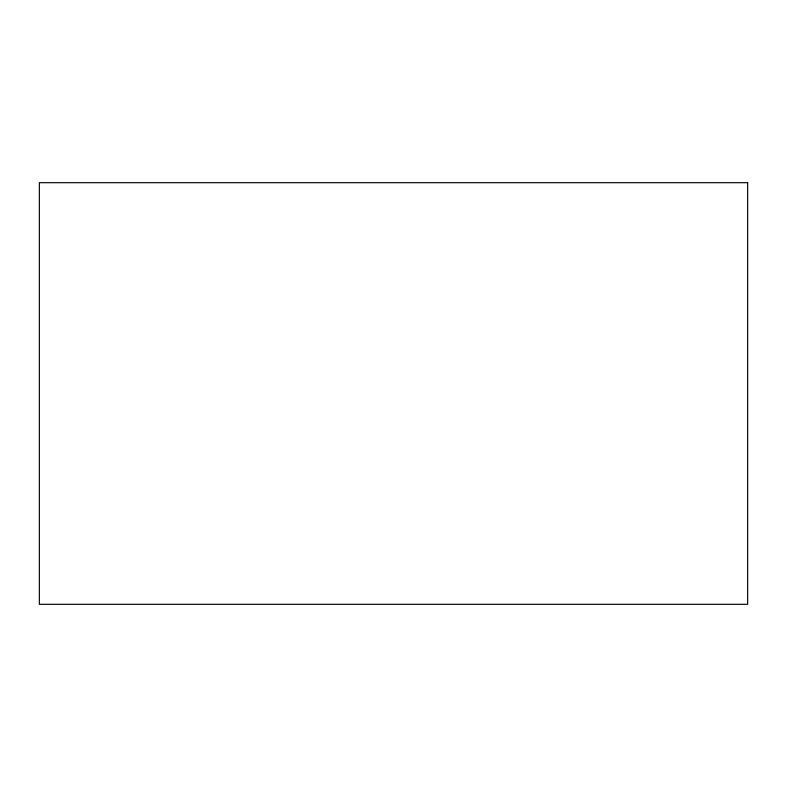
<?xml version="1.0" encoding="UTF-8"?>
<svg xmlns="http://www.w3.org/2000/svg" width="787" height="787" viewBox="0 0 787 787"><rect width="100%" height="100%" fill="white"/><g stroke="black" fill="none" stroke-linecap="round" stroke-linejoin="round"><path stroke-width="1.18" d="M747.65 182.692L39.35 182.692L39.35 604.308L747.65 604.308L747.65 182.692"/></g></svg>
